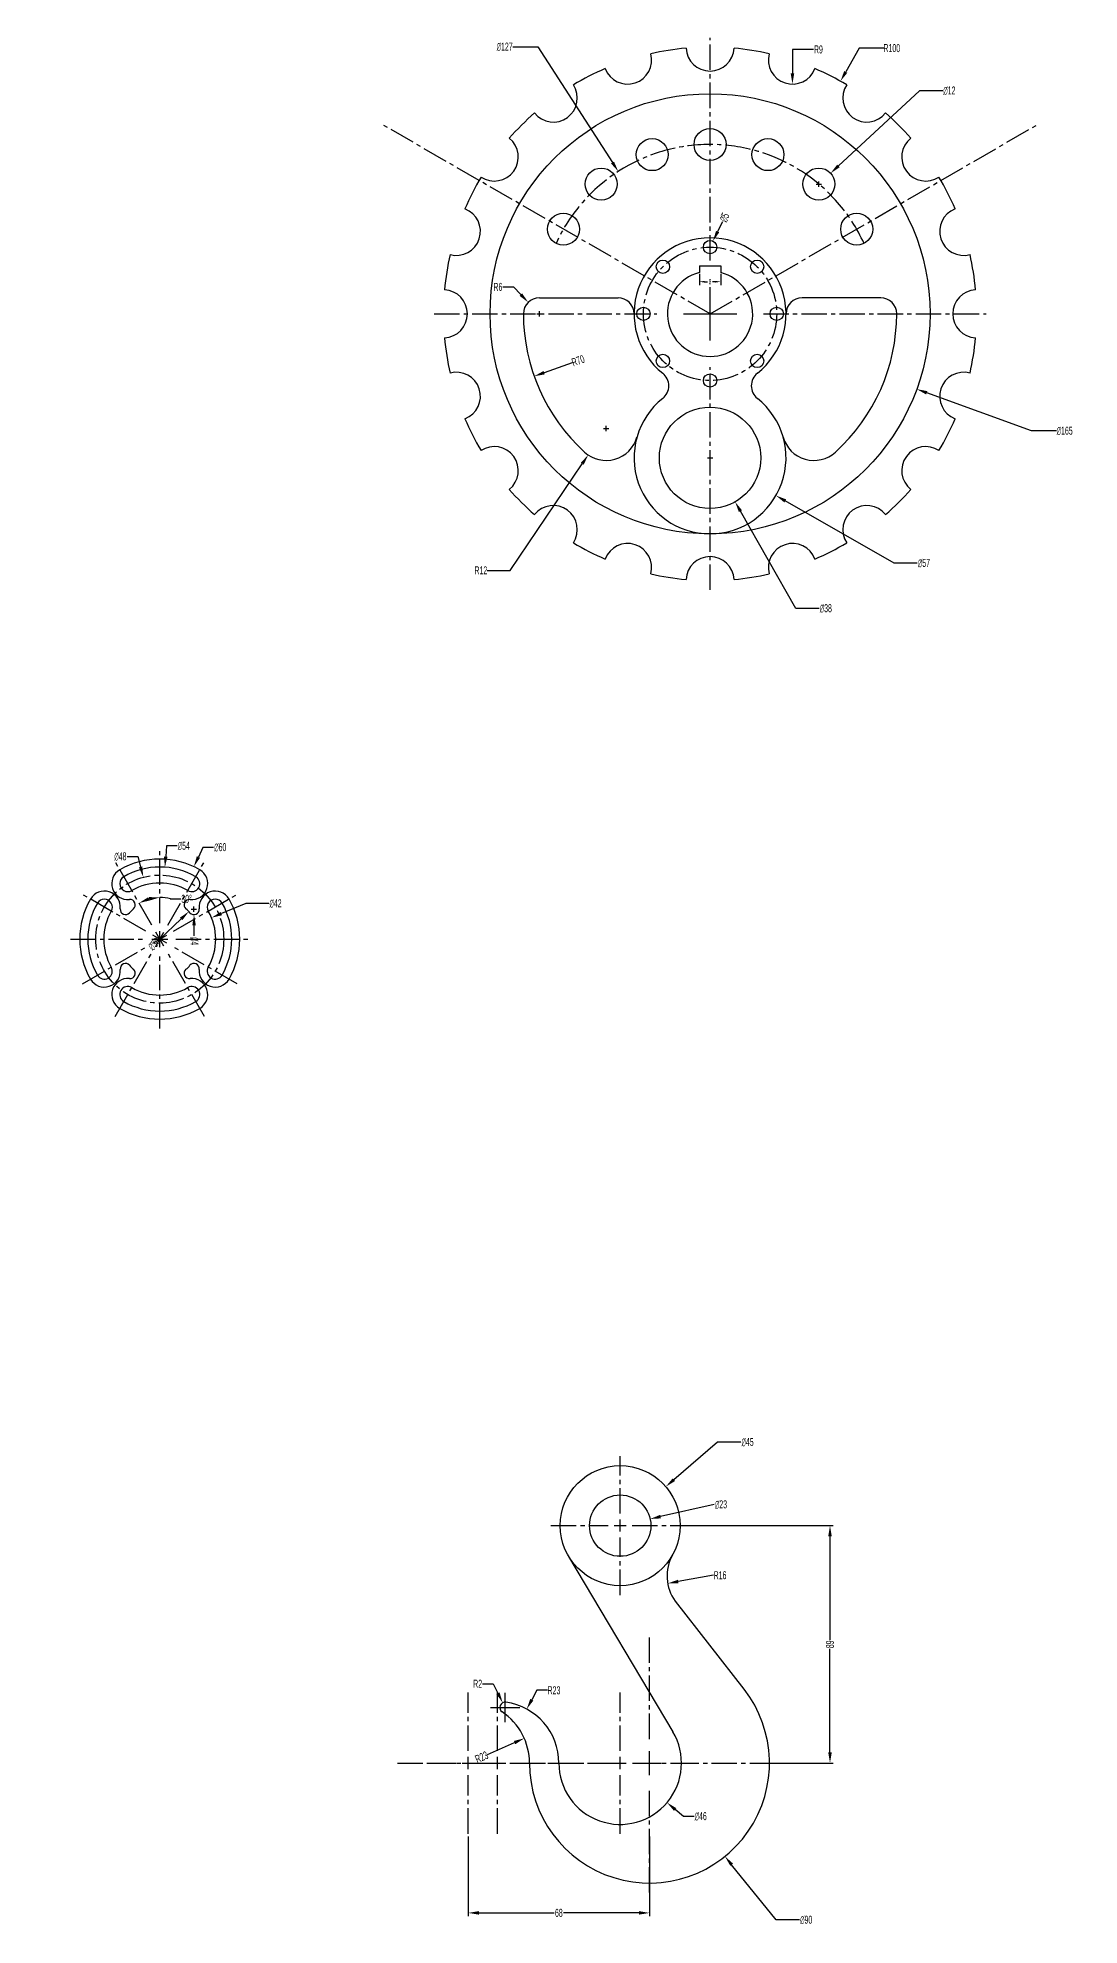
# Model space of a CAD drawing. Header units: millimetres. Extents: x 1568 to 31342, y 459 to 4403.
# Drawn here: x 7133 to 7523, y 1034 to 1742 of the extents above; entities that cross this region are included whole.
import ezdxf

# ---------------------------------------------------------------- set-up
doc = ezdxf.new("R2010")
doc.units = ezdxf.units.MM
doc.header["$LTSCALE"] = 0.5
doc.linetypes.add('CENTER2', pattern=[28.575, 19.05, -3.175, 3.175, -3.175])
doc.layers.add('centre line', color=3, linetype='CENTER2')
doc.layers.add('drawing', color=7, linetype='Continuous')
doc.styles.get("Standard").update_dxf_attribs({"font": 'arial.ttf', "width": 0.5})
doc.dimstyles.new('darshu', dxfattribs={"dimscale": 0, "dimtxt": 2, "dimasz": 2, "dimexe": 1.25, "dimexo": 3, "dimtad": 0, "dimtoh": 1, "dimdec": 1, "dimdsep": 46, "dimtxsty": 'Standard', "dimcen": 6, "dimclrd": 6, "dimclre": 6, "dimclrt": 6, "dimadec": 0, "dimazin": 0, "dimtfac": 1, "dimtdec": 1, "dimtofl": 0, "dimtmove": 0, "dimatfit": 3, "dimfxl": 1, "dimtfillclr": 256, "dimlwd": 25, "dimlwe": 25, "dimarcsym": 0})
doc.dimstyles.new('DARSHU2', dxfattribs={"dimtxt": 3, "dimasz": 4, "dimexe": 1.25, "dimexo": 1, "dimtad": 0, "dimtoh": 1, "dimdec": 1, "dimdsep": 46, "dimtxsty": 'Standard', "dimcen": 1, "dimclrd": 6, "dimclre": 6, "dimclrt": 6, "dimadec": 0, "dimazin": 0, "dimtfac": 1, "dimtdec": 1, "dimtofl": 0, "dimtmove": 0, "dimatfit": 3, "dimfxl": 1, "dimtfillclr": 256, "dimlwd": 25, "dimlwe": 25, "dimarcsym": 0})

# ---------------------------------------------------------------- blocks, each defined once
blk = doc.blocks.new('*U216')
at = {"layer": 'centre line', "color": 0, "linetype": 'CENTER2', "transparency": 16777216}
for p, q in [((0, 6), (0, 33.5)), ((-33.5, 0), (-6, 0)), ((6, 0), (33.5, 0)), ((0, -33.5), (0, -6))]:
    blk.add_line(p, q, dxfattribs=at)
at = {"layer": 'centre line', "color": 0, "linetype": 'Continuous', "transparency": 16777216}
for p, q in [((-3, 0), (3, 0)), ((0, -3), (0, 3))]:
    blk.add_line(p, q, dxfattribs=at)
blk = doc.blocks.new('*U217')
at = {"layer": 'centre line', "color": 0, "linetype": 'CENTER2', "transparency": 16777216}
for p, q in [((0, 6), (0, 33.5)), ((-33.5, 0), (-6, 0)), ((6, 0), (33.5, 0)), ((0, -33.5), (0, -6))]:
    blk.add_line(p, q, dxfattribs=at)
at = {"layer": 'centre line', "color": 0, "linetype": 'Continuous', "transparency": 16777216}
for p, q in [((-3, 0), (3, 0)), ((0, -3), (0, 3))]:
    blk.add_line(p, q, dxfattribs=at)
blk = doc.blocks.new('*U218')
at = {"layer": 'centre line', "color": 0, "linetype": 'CENTER2', "transparency": 16777216}
for p, q in [((0, 6), (0, 33.5)), ((-33.5, 0), (-6, 0)), ((6, 0), (33.5, 0)), ((0, -33.5), (0, -6))]:
    blk.add_line(p, q, dxfattribs=at)
at = {"layer": 'centre line', "color": 0, "linetype": 'Continuous', "transparency": 16777216}
for p, q in [((-3, 0), (3, 0)), ((0, -3), (0, 3))]:
    blk.add_line(p, q, dxfattribs=at)
blk = doc.blocks.new('*D219')
at = {"layer": 'centre line', "color": 6, "linetype": 'Continuous', "lineweight": 25, "transparency": 16777216}
for p, q in [((7194.49, 1438.49), (7192.78, 1434.87)), ((7198.49, 1438.49), (7194.49, 1438.49))]:
    blk.add_line(p, q, dxfattribs=at)
at = {"layer": 'centre line', "color": 6, "lineweight": 25, "transparency": 16777216}
for p, q in [((7177.29, 1404.11), (7179.29, 1404.11)), ((7178.29, 1403.11), (7178.29, 1405.11))]:
    blk.add_line(p, q, dxfattribs=at)
at = {"layer": 'centre line', "color": 6, "transparency": 16777216}
blk.add_solid([(7192.18, 1435.15), (7193.39, 1434.58), (7191.08, 1431.25)], dxfattribs=at)
at = {"layer": 'Defpoints', "color": 0, "transparency": 16777216}
for p in [(7191.08, 1431.25), (7165.49, 1376.98)]:
    blk.add_point(p, dxfattribs=at)
at = {"layer": 'centre line', "color": 6, "transparency": 16777216, "insert": (7201, 1438.49), "char_height": 3, "attachment_point": 5}
blk.add_mtext('∅60', dxfattribs=at)
blk = doc.blocks.new('*D220')
at = {"layer": 'centre line', "color": 6, "linetype": 'Continuous', "lineweight": 25, "transparency": 16777216}
for p, q in [((7180.8, 1439.02), (7180.51, 1435.03)), ((7184.8, 1439.02), (7180.8, 1439.02))]:
    blk.add_line(p, q, dxfattribs=at)
at = {"layer": 'centre line', "color": 6, "lineweight": 25, "transparency": 16777216}
for p, q in [((7177.29, 1404.11), (7179.29, 1404.11)), ((7178.29, 1403.11), (7178.29, 1405.11))]:
    blk.add_line(p, q, dxfattribs=at)
at = {"layer": 'centre line', "color": 6, "transparency": 16777216}
blk.add_solid([(7179.85, 1435.08), (7181.18, 1434.99), (7180.22, 1431.04)], dxfattribs=at)
at = {"layer": 'Defpoints', "color": 0, "transparency": 16777216}
for p in [(7180.22, 1431.04), (7176.35, 1377.18)]:
    blk.add_point(p, dxfattribs=at)
at = {"layer": 'centre line', "color": 6, "transparency": 16777216, "insert": (7187.31, 1439.02), "char_height": 3, "attachment_point": 5}
blk.add_mtext('∅54', dxfattribs=at)
blk = doc.blocks.new('*D221')
at = {"layer": 'centre line', "color": 6, "linetype": 'Continuous', "lineweight": 25, "transparency": 16777216}
for p, q in [((7166.06, 1435.04), (7170.06, 1435.04)), ((7170.06, 1435.04), (7171.09, 1431.17))]:
    blk.add_line(p, q, dxfattribs=at)
at = {"layer": 'centre line', "color": 6, "lineweight": 25, "transparency": 16777216}
for p, q in [((7177.29, 1404.11), (7179.29, 1404.11)), ((7178.29, 1403.11), (7178.29, 1405.11))]:
    blk.add_line(p, q, dxfattribs=at)
at = {"layer": 'centre line', "color": 6, "transparency": 16777216}
blk.add_solid([(7171.73, 1431.34), (7170.44, 1431), (7172.12, 1427.31)], dxfattribs=at)
at = {"layer": 'Defpoints', "color": 0, "transparency": 16777216}
for p in [(7172.12, 1427.31), (7184.45, 1380.92)]:
    blk.add_point(p, dxfattribs=at)
at = {"layer": 'centre line', "color": 6, "transparency": 16777216, "insert": (7163.54, 1435.04), "char_height": 3, "attachment_point": 5}
blk.add_mtext('∅48', dxfattribs=at)
blk = doc.blocks.new('*D222')
at = {"layer": 'centre line', "color": 6, "linetype": 'Continuous', "lineweight": 25, "transparency": 16777216}
for p, q in [((7210.52, 1417.43), (7201.39, 1413.66)), ((7219.21, 1417.43), (7210.52, 1417.43))]:
    blk.add_line(p, q, dxfattribs=at)
at = {"layer": 'centre line', "color": 6, "lineweight": 25, "transparency": 16777216}
for p, q in [((7177.29, 1404.11), (7179.29, 1404.11)), ((7178.29, 1403.11), (7178.29, 1405.11))]:
    blk.add_line(p, q, dxfattribs=at)
at = {"layer": 'centre line', "color": 6, "transparency": 16777216}
blk.add_solid([(7201.14, 1414.28), (7201.65, 1413.04), (7197.69, 1412.13)], dxfattribs=at)
at = {"layer": 'Defpoints', "color": 0, "transparency": 16777216}
for p in [(7197.69, 1412.13), (7158.88, 1396.09)]:
    blk.add_point(p, dxfattribs=at)
at = {"layer": 'centre line', "color": 6, "transparency": 16777216, "insert": (7221.72, 1417.43), "char_height": 3, "attachment_point": 5}
blk.add_mtext('∅42', dxfattribs=at)
blk = doc.blocks.new('*D223')
at = {"layer": 'centre line', "color": 6, "linetype": 'Continuous', "lineweight": 25, "transparency": 16777216}
blk.add_line((7178.14, 1403.97), (7186.28, 1411.67), dxfattribs=at)
at = {"layer": 'centre line', "color": 6, "transparency": 16777216}
blk.add_solid([(7185.82, 1412.15), (7186.74, 1411.19), (7189.19, 1414.42)], dxfattribs=at)
at = {"layer": 'Defpoints', "color": 0, "transparency": 16777216}
for p in [(7189.19, 1414.42), (7167.39, 1393.81)]:
    blk.add_point(p, dxfattribs=at)
at = {"layer": 'centre line', "color": 6, "transparency": 16777216, "insert": (7176.31, 1402.25), "char_height": 3, "attachment_point": 5, "rotation": 43.39202}
blk.add_mtext('∅30', dxfattribs=at)
blk = doc.blocks.new('*D224')
at = {"layer": 'centre line', "color": 6, "lineweight": 25, "transparency": 16777216}
for p, q in [((7190.11, 1415.27), (7192.11, 1415.27)), ((7191.11, 1414.27), (7191.11, 1416.27))]:
    blk.add_line(p, q, dxfattribs=at)
at = {"layer": 'centre line', "color": 6, "linetype": 'Continuous', "lineweight": 25, "transparency": 16777216}
blk.add_line((7191.2, 1405.27), (7191.16, 1409.27), dxfattribs=at)
at = {"layer": 'centre line', "color": 6, "transparency": 16777216}
blk.add_solid([(7191.83, 1409.27), (7190.5, 1409.26), (7191.13, 1413.27)], dxfattribs=at)
at = {"layer": 'Defpoints', "color": 0, "transparency": 16777216}
for p in [(7191.1, 1417.27), (7191.13, 1413.27)]:
    blk.add_point(p, dxfattribs=at)
at = {"layer": 'centre line', "color": 6, "transparency": 16777216, "insert": (7191.21, 1403.34), "char_height": 3, "attachment_point": 5, "rotation": 270.46585}
blk.add_mtext('∅4', dxfattribs=at)
blk = doc.blocks.new('*D225')
at = {"layer": 'centre line', "color": 6, "linetype": 'Continuous', "lineweight": 25, "transparency": 16777216}
blk.add_line((7182.25, 1419.2), (7186.25, 1419.2), dxfattribs=at)
for start, end in [(104.73, 105.27), (75.27, 90)]:
    blk.add_arc((7178.29, 1404.11), 15.6, start, end, dxfattribs=at)
at = {"layer": 'centre line', "color": 6, "transparency": 16777216}
for points in [[(7174.43, 1418.55), (7173.92, 1419.78), (7170.48, 1417.63)], [(7174.23, 1419.86), (7174.4, 1418.54), (7178.29, 1419.72)]]:
    blk.add_solid(points, dxfattribs=at)
at = {"layer": 'Defpoints', "color": 0, "transparency": 16777216}
for p in [(7178.29, 1437.61), (7161.54, 1433.13), (7172.95, 1418.77), (7175.29, 1409.31), (7178.29, 1410.11)]:
    blk.add_point(p, dxfattribs=at)
at = {"layer": 'centre line', "color": 6, "transparency": 16777216, "insert": (7188.35, 1419.2), "char_height": 3, "attachment_point": 5}
blk.add_mtext('30°', dxfattribs=at)
blk = doc.blocks.new('*U304')
at = {"layer": 'centre line', "color": 0, "linetype": 'CENTER2', "transparency": 16777216}
for p, q in [((0, 20), (0, 103.5)), ((-103.5, 0), (-20, 0)), ((20, 0), (103.5, 0)), ((0, -103.5), (0, -20))]:
    blk.add_line(p, q, dxfattribs=at)
at = {"layer": 'centre line', "color": 0, "linetype": 'Continuous', "transparency": 16777216}
for p, q in [((0, -10), (0, 10)), ((-10, 0), (10, 0))]:
    blk.add_line(p, q, dxfattribs=at)
blk = doc.blocks.new('*D305')
at = {"layer": 'centre line', "color": 6, "linetype": 'Continuous', "lineweight": 25, "transparency": 16777216}
for p, q in [((7423.48, 1737.63), (7415.57, 1737.63)), ((7415.57, 1737.63), (7415.57, 1728.63))]:
    blk.add_line(p, q, dxfattribs=at)
at = {"layer": 'centre line', "color": 6, "transparency": 16777216}
blk.add_solid([(7414.9, 1728.63), (7416.23, 1728.63), (7415.57, 1724.63)], dxfattribs=at)
at = {"layer": 'Defpoints', "color": 0, "transparency": 16777216}
for p in [(7415.57, 1733.63), (7415.57, 1724.63)]:
    blk.add_point(p, dxfattribs=at)
at = {"layer": 'centre line', "color": 6, "transparency": 16777216, "insert": (7425.31, 1737.63), "char_height": 3, "attachment_point": 5}
blk.add_mtext('R9', dxfattribs=at)
blk = doc.blocks.new('*D306')
at = {"layer": 'centre line', "color": 6, "linetype": 'Continuous', "lineweight": 25, "transparency": 16777216}
for p, q in [((7440.56, 1738.12), (7435.56, 1729.21)), ((7449.83, 1738.12), (7440.56, 1738.12))]:
    blk.add_line(p, q, dxfattribs=at)
at = {"layer": 'centre line', "color": 6, "lineweight": 25, "transparency": 16777216}
for p, q in [((7383.66, 1638.52), (7385.66, 1638.52)), ((7384.66, 1637.52), (7384.66, 1639.52))]:
    blk.add_line(p, q, dxfattribs=at)
at = {"layer": 'centre line', "color": 6, "transparency": 16777216}
blk.add_solid([(7434.98, 1729.54), (7436.14, 1728.89), (7433.6, 1725.73)], dxfattribs=at)
at = {"layer": 'Defpoints', "color": 0, "transparency": 16777216}
for p in [(7433.6, 1725.73), (7384.66, 1638.52)]:
    blk.add_point(p, dxfattribs=at)
at = {"layer": 'centre line', "color": 6, "transparency": 16777216, "insert": (7452.83, 1738.12), "char_height": 3, "attachment_point": 5}
blk.add_mtext('R100', dxfattribs=at)
blk = doc.blocks.new('*D307')
at = {"layer": 'centre line', "color": 6, "lineweight": 25, "transparency": 16777216}
for p, q in [((7383.66, 1638.52), (7385.66, 1638.52)), ((7384.66, 1637.52), (7384.66, 1639.52))]:
    blk.add_line(p, q, dxfattribs=at)
at = {"layer": 'centre line', "color": 6, "linetype": 'Continuous', "lineweight": 25, "transparency": 16777216}
for p, q in [((7505.19, 1594.62), (7465.94, 1608.92)), ((7514.58, 1594.62), (7505.19, 1594.62))]:
    blk.add_line(p, q, dxfattribs=at)
at = {"layer": 'centre line', "color": 6, "transparency": 16777216}
blk.add_solid([(7466.17, 1609.54), (7465.71, 1608.29), (7462.18, 1610.29)], dxfattribs=at)
at = {"layer": 'Defpoints', "color": 0, "transparency": 16777216}
for p in [(7307.15, 1666.75), (7462.18, 1610.29)]:
    blk.add_point(p, dxfattribs=at)
at = {"layer": 'centre line', "color": 6, "transparency": 16777216, "insert": (7517.68, 1594.62), "char_height": 3, "attachment_point": 5}
blk.add_mtext('∅165', dxfattribs=at)
blk = doc.blocks.new('*D308')
at = {"layer": 'centre line', "color": 6, "lineweight": 25, "transparency": 16777216}
for p, q in [((7384.66, 1583.52), (7384.66, 1585.52)), ((7383.66, 1584.52), (7385.66, 1584.52))]:
    blk.add_line(p, q, dxfattribs=at)
at = {"layer": 'centre line', "color": 6, "linetype": 'Continuous', "lineweight": 25, "transparency": 16777216}
for p, q in [((7453.69, 1545.04), (7412.88, 1568.38)), ((7462.4, 1545.04), (7453.69, 1545.04))]:
    blk.add_line(p, q, dxfattribs=at)
at = {"layer": 'centre line', "color": 6, "transparency": 16777216}
blk.add_solid([(7413.21, 1568.96), (7412.54, 1567.81), (7409.4, 1570.37)], dxfattribs=at)
at = {"layer": 'Defpoints', "color": 0, "transparency": 16777216}
for p in [(7359.92, 1598.67), (7409.4, 1570.37)]:
    blk.add_point(p, dxfattribs=at)
at = {"layer": 'centre line', "color": 6, "transparency": 16777216, "insert": (7464.91, 1545.04), "char_height": 3, "attachment_point": 5}
blk.add_mtext('∅57', dxfattribs=at)
blk = doc.blocks.new('*D309')
at = {"layer": 'centre line', "color": 6, "lineweight": 25, "transparency": 16777216}
for p, q in [((7384.66, 1583.52), (7384.66, 1585.52)), ((7383.66, 1584.52), (7385.66, 1584.52))]:
    blk.add_line(p, q, dxfattribs=at)
at = {"layer": 'centre line', "color": 6, "linetype": 'Continuous', "lineweight": 25, "transparency": 16777216}
for p, q in [((7416.88, 1528.06), (7396.06, 1564.54)), ((7425.58, 1528.06), (7416.88, 1528.06))]:
    blk.add_line(p, q, dxfattribs=at)
at = {"layer": 'centre line', "color": 6, "transparency": 16777216}
blk.add_solid([(7396.64, 1564.87), (7395.48, 1564.21), (7394.08, 1568.02)], dxfattribs=at)
at = {"layer": 'Defpoints', "color": 0, "transparency": 16777216}
for p in [(7375.25, 1601.02), (7394.08, 1568.02)]:
    blk.add_point(p, dxfattribs=at)
at = {"layer": 'centre line', "color": 6, "transparency": 16777216, "insert": (7428.1, 1528.06), "char_height": 3, "attachment_point": 5}
blk.add_mtext('∅38', dxfattribs=at)
blk = doc.blocks.new('*D310')
at = {"layer": 'centre line', "color": 6, "linetype": 'Continuous', "lineweight": 25, "transparency": 16777216}
blk.add_line((7389.28, 1672.95), (7387.52, 1669.36), dxfattribs=at)
at = {"layer": 'centre line', "color": 6, "lineweight": 25, "transparency": 16777216}
for p, q in [((7383.66, 1663.52), (7385.66, 1663.52)), ((7384.66, 1662.52), (7384.66, 1664.52))]:
    blk.add_line(p, q, dxfattribs=at)
at = {"layer": 'centre line', "color": 6, "transparency": 16777216}
blk.add_solid([(7386.92, 1669.65), (7388.12, 1669.07), (7385.76, 1665.77)], dxfattribs=at)
at = {"layer": 'Defpoints', "color": 0, "transparency": 16777216}
for p in [(7385.76, 1665.77), (7383.57, 1661.28)]:
    blk.add_point(p, dxfattribs=at)
at = {"layer": 'centre line', "color": 6, "transparency": 16777216, "insert": (7390.13, 1674.69), "char_height": 3, "attachment_point": 5, "rotation": 63.92077}
blk.add_mtext('∅5', dxfattribs=at)
blk = doc.blocks.new('*D311')
at = {"layer": 'centre line', "color": 6, "linetype": 'Continuous', "lineweight": 25, "transparency": 16777216}
for p, q in [((7463.22, 1722.16), (7432.81, 1693.96)), ((7471.92, 1722.16), (7463.22, 1722.16))]:
    blk.add_line(p, q, dxfattribs=at)
at = {"layer": 'centre line', "color": 6, "lineweight": 25, "transparency": 16777216}
for p, q in [((7424.48, 1687.16), (7426.48, 1687.16)), ((7425.48, 1686.16), (7425.48, 1688.16))]:
    blk.add_line(p, q, dxfattribs=at)
at = {"layer": 'centre line', "color": 6, "transparency": 16777216}
blk.add_solid([(7432.36, 1694.45), (7433.27, 1693.47), (7429.88, 1691.24)], dxfattribs=at)
at = {"layer": 'Defpoints', "color": 0, "transparency": 16777216}
for p in [(7429.88, 1691.24), (7421.08, 1683.09)]:
    blk.add_point(p, dxfattribs=at)
at = {"layer": 'centre line', "color": 6, "transparency": 16777216, "insert": (7474.43, 1722.16), "char_height": 3, "attachment_point": 5}
blk.add_mtext('∅12', dxfattribs=at)
blk = doc.blocks.new('*D312')
at = {"layer": 'centre line', "color": 6, "linetype": 'Continuous', "lineweight": 25, "transparency": 16777216}
for p, q in [((7306.93, 1648.59), (7310.93, 1648.59)), ((7310.93, 1648.59), (7313.71, 1645.71))]:
    blk.add_line(p, q, dxfattribs=at)
at = {"layer": 'centre line', "color": 6, "lineweight": 25, "transparency": 16777216}
for p, q in [((7319.66, 1638.52), (7321.66, 1638.52)), ((7320.66, 1637.52), (7320.66, 1639.52))]:
    blk.add_line(p, q, dxfattribs=at)
at = {"layer": 'centre line', "color": 6, "transparency": 16777216}
blk.add_solid([(7314.19, 1646.17), (7313.23, 1645.25), (7316.49, 1642.83)], dxfattribs=at)
at = {"layer": 'Defpoints', "color": 0, "transparency": 16777216}
for p in [(7316.49, 1642.83), (7320.66, 1638.52)]:
    blk.add_point(p, dxfattribs=at)
at = {"layer": 'centre line', "color": 6, "transparency": 16777216, "insert": (7305.1, 1648.59), "char_height": 3, "attachment_point": 5}
blk.add_mtext('R6', dxfattribs=at)
blk = doc.blocks.new('*D313')
at = {"layer": 'centre line', "color": 6, "linetype": 'Continuous', "lineweight": 25, "transparency": 16777216}
blk.add_line((7332.91, 1620.16), (7322.46, 1616.46), dxfattribs=at)
at = {"layer": 'centre line', "color": 6, "transparency": 16777216}
blk.add_solid([(7322.24, 1617.09), (7322.68, 1615.83), (7318.69, 1615.12)], dxfattribs=at)
at = {"layer": 'Defpoints', "color": 0, "transparency": 16777216}
for p in [(7384.66, 1638.52), (7318.69, 1615.12)]:
    blk.add_point(p, dxfattribs=at)
at = {"layer": 'centre line', "color": 6, "transparency": 16777216, "insert": (7335.19, 1620.97), "char_height": 3, "attachment_point": 5, "rotation": 19.52919}
blk.add_mtext('R70', dxfattribs=at)
blk = doc.blocks.new('*D314')
at = {"layer": 'centre line', "color": 6, "lineweight": 25, "transparency": 16777216}
for p, q in [((7344.7, 1595.56), (7346.7, 1595.56)), ((7345.7, 1594.56), (7345.7, 1596.56))]:
    blk.add_line(p, q, dxfattribs=at)
at = {"layer": 'centre line', "color": 6, "linetype": 'Continuous', "lineweight": 25, "transparency": 16777216}
for p, q in [((7309.7, 1542.35), (7336.73, 1582.31)), ((7301.12, 1542.35), (7309.7, 1542.35))]:
    blk.add_line(p, q, dxfattribs=at)
at = {"layer": 'centre line', "color": 6, "transparency": 16777216}
blk.add_solid([(7336.18, 1582.68), (7337.28, 1581.93), (7338.97, 1585.62)], dxfattribs=at)
at = {"layer": 'Defpoints', "color": 0, "transparency": 16777216}
for p in [(7345.7, 1595.56), (7338.97, 1585.62)]:
    blk.add_point(p, dxfattribs=at)
at = {"layer": 'centre line', "color": 6, "transparency": 16777216, "insert": (7298.71, 1542.35), "char_height": 3, "attachment_point": 5}
blk.add_mtext('R12', dxfattribs=at)
blk = doc.blocks.new('*D315')
at = {"layer": 'centre line', "color": 6, "linetype": 'Continuous', "lineweight": 25, "transparency": 16777216}
for p, q in [((7380.66, 1653.52), (7380.66, 1649.31)), ((7382.66, 1650.56), (7383.71, 1650.56)), ((7386.66, 1650.56), (7385.62, 1650.56)), ((7388.66, 1653.52), (7388.66, 1649.31))]:
    blk.add_line(p, q, dxfattribs=at)
at = {"layer": 'centre line', "color": 6, "transparency": 16777216}
for points in [[(7382.66, 1650.89), (7382.66, 1650.23), (7380.66, 1650.56)], [(7386.66, 1650.89), (7386.66, 1650.23), (7388.66, 1650.56)]]:
    blk.add_solid(points, dxfattribs=at)
at = {"layer": 'Defpoints', "color": 0, "transparency": 16777216}
for p in [(7380.66, 1656.52), (7388.66, 1656.52), (7388.66, 1650.56)]:
    blk.add_point(p, dxfattribs=at)
at = {"layer": 'centre line', "color": 6, "transparency": 16777216, "insert": (7384.66, 1650.56), "char_height": 2, "attachment_point": 5}
blk.add_mtext('8', dxfattribs=at)
blk = doc.blocks.new('*D316')
at = {"layer": 'centre line', "color": 6, "linetype": 'Continuous', "lineweight": 25, "transparency": 16777216}
for p, q in [((7310.75, 1738.6), (7320.13, 1738.6)), ((7320.13, 1738.6), (7348.08, 1695.25))]:
    blk.add_line(p, q, dxfattribs=at)
at = {"layer": 'centre line', "color": 6, "lineweight": 25, "transparency": 16777216}
for p, q in [((7383.66, 1638.52), (7385.66, 1638.52)), ((7384.66, 1637.52), (7384.66, 1639.52))]:
    blk.add_line(p, q, dxfattribs=at)
at = {"layer": 'centre line', "color": 6, "transparency": 16777216}
blk.add_solid([(7348.64, 1695.61), (7347.52, 1694.89), (7350.25, 1691.89)], dxfattribs=at)
at = {"layer": 'Defpoints', "color": 0, "transparency": 16777216}
for p in [(7350.25, 1691.89), (7419.08, 1585.15)]:
    blk.add_point(p, dxfattribs=at)
at = {"layer": 'centre line', "color": 6, "transparency": 16777216, "insert": (7307.65, 1738.6), "char_height": 3, "attachment_point": 5}
blk.add_mtext('∅127', dxfattribs=at)
blk = doc.blocks.new('*U414')
at = {"layer": 'centre line', "color": 0, "linetype": 'CENTER2', "transparency": 16777216}
for p, q in [((0, 4.5), (0, 26)), ((-26, 0), (-4.5, 0)), ((4.5, 0), (26, 0)), ((0, -26), (0, -4.5))]:
    blk.add_line(p, q, dxfattribs=at)
at = {"layer": 'centre line', "color": 0, "linetype": 'Continuous', "transparency": 16777216}
for p, q in [((-2.25, 0), (2.25, 0)), ((0, -2.25), (0, 2.25))]:
    blk.add_line(p, q, dxfattribs=at)
blk = doc.blocks.new('*U415')
at = {"layer": 'centre line', "color": 0, "linetype": 'CENTER2', "transparency": 16777216}
for p, q in [((0, 9), (0, 48.5)), ((-48.5, 0), (-9, 0)), ((9, 0), (48.5, 0)), ((0, -48.5), (0, -9))]:
    blk.add_line(p, q, dxfattribs=at)
at = {"layer": 'centre line', "color": 0, "linetype": 'Continuous', "transparency": 16777216}
for p, q in [((-4.5, 0), (4.5, 0)), ((0, -4.5), (0, 4.5))]:
    blk.add_line(p, q, dxfattribs=at)
blk = doc.blocks.new('*U416')
at = {"layer": 'centre line', "color": 0, "linetype": 'CENTER2', "transparency": 16777216}
for p, q in [((0, 4.6), (0, 26.5)), ((-26.5, 0), (-4.6, 0)), ((4.6, 0), (26.5, 0)), ((0, -26.5), (0, -4.6))]:
    blk.add_line(p, q, dxfattribs=at)
at = {"layer": 'centre line', "color": 0, "linetype": 'Continuous', "transparency": 16777216}
for p, q in [((-2.3, 0), (2.3, 0)), ((0, -2.3), (0, 2.3))]:
    blk.add_line(p, q, dxfattribs=at)
blk = doc.blocks.new('*U417')
at = {"layer": 'centre line', "color": 0, "linetype": 'CENTER2', "transparency": 16777216}
for p, q in [((0, 4.6), (0, 26.5)), ((-26.5, 0), (-4.6, 0)), ((4.6, 0), (26.5, 0)), ((0, -26.5), (0, -4.6))]:
    blk.add_line(p, q, dxfattribs=at)
at = {"layer": 'centre line', "color": 0, "linetype": 'Continuous', "transparency": 16777216}
for p, q in [((-2.3, 0), (2.3, 0)), ((0, -2.3), (0, 2.3))]:
    blk.add_line(p, q, dxfattribs=at)
blk = doc.blocks.new('*U418')
at = {"layer": 'centre line', "color": 0, "linetype": 'CENTER2', "transparency": 16777216}
for p, q in [((0, 4.6), (0, 26.5)), ((-26.5, 0), (-4.6, 0)), ((4.6, 0), (26.5, 0)), ((0, -26.5), (0, -4.6))]:
    blk.add_line(p, q, dxfattribs=at)
at = {"layer": 'centre line', "color": 0, "linetype": 'Continuous', "transparency": 16777216}
for p, q in [((-2.3, 0), (2.3, 0)), ((0, -2.3), (0, 2.3))]:
    blk.add_line(p, q, dxfattribs=at)
blk = doc.blocks.new('*U419')
at = {"layer": 'centre line', "color": 0, "linetype": 'CENTER2', "transparency": 16777216}
for p, q in [((0, 4.6), (0, 26.5)), ((-26.5, 0), (-4.6, 0)), ((4.6, 0), (26.5, 0)), ((0, -26.5), (0, -4.6))]:
    blk.add_line(p, q, dxfattribs=at)
at = {"layer": 'centre line', "color": 0, "linetype": 'Continuous', "transparency": 16777216}
for p, q in [((-2.3, 0), (2.3, 0)), ((0, -2.3), (0, 2.3))]:
    blk.add_line(p, q, dxfattribs=at)
blk = doc.blocks.new('*U420')
at = {"layer": 'centre line', "color": 0, "linetype": 'CENTER2', "transparency": 16777216}
for p, q in [((-5.5, 0), (-0.4, 0)), ((0, 0.4), (0, 5.5)), ((0.4, 0), (5.5, 0)), ((0, -5.5), (0, -0.4))]:
    blk.add_line(p, q, dxfattribs=at)
at = {"layer": 'centre line', "color": 0, "linetype": 'Continuous', "transparency": 16777216}
for p, q in [((-0.2, 0), (0.2, 0)), ((0, -0.2), (0, 0.2))]:
    blk.add_line(p, q, dxfattribs=at)
blk = doc.blocks.new('*U421')
at = {"layer": 'centre line', "color": 0, "linetype": 'CENTER2', "transparency": 16777216}
for p, q in [((0, 4.6), (0, 26.5)), ((-26.5, 0), (-4.6, 0)), ((4.6, 0), (26.5, 0)), ((0, -26.5), (0, -4.6))]:
    blk.add_line(p, q, dxfattribs=at)
at = {"layer": 'centre line', "color": 0, "linetype": 'Continuous', "transparency": 16777216}
for p, q in [((-2.3, 0), (2.3, 0)), ((0, -2.3), (0, 2.3))]:
    blk.add_line(p, q, dxfattribs=at)
blk = doc.blocks.new('*D422')
at = {"layer": 'centre line', "color": 6, "linetype": 'Continuous', "lineweight": 25, "transparency": 16777216}
for p, q in [((7387.51, 1215.48), (7371.1, 1201.43)), ((7396.23, 1215.48), (7387.51, 1215.48))]:
    blk.add_line(p, q, dxfattribs=at)
at = {"layer": 'centre line', "color": 6, "lineweight": 25, "transparency": 16777216}
for p, q in [((7349.96, 1184.21), (7351.96, 1184.21)), ((7350.96, 1183.21), (7350.96, 1185.21))]:
    blk.add_line(p, q, dxfattribs=at)
at = {"layer": 'centre line', "color": 6, "transparency": 16777216}
blk.add_solid([(7370.66, 1201.94), (7371.53, 1200.93), (7368.06, 1198.83)], dxfattribs=at)
at = {"layer": 'Defpoints', "color": 0, "transparency": 16777216}
for p in [(7368.06, 1198.83), (7333.86, 1169.58)]:
    blk.add_point(p, dxfattribs=at)
at = {"layer": 'centre line', "color": 6, "transparency": 16777216, "insert": (7398.75, 1215.48), "char_height": 3, "attachment_point": 5}
blk.add_mtext('∅45', dxfattribs=at)
blk = doc.blocks.new('*D423')
at = {"layer": 'centre line', "color": 6, "linetype": 'Continuous', "lineweight": 25, "transparency": 16777216}
blk.add_line((7386.27, 1192.09), (7366.09, 1187.59), dxfattribs=at)
at = {"layer": 'centre line', "color": 6, "lineweight": 25, "transparency": 16777216}
for p, q in [((7349.96, 1184.21), (7351.96, 1184.21)), ((7350.96, 1183.21), (7350.96, 1185.21))]:
    blk.add_line(p, q, dxfattribs=at)
at = {"layer": 'centre line', "color": 6, "transparency": 16777216}
blk.add_solid([(7365.94, 1188.24), (7366.23, 1186.94), (7362.18, 1186.71)], dxfattribs=at)
at = {"layer": 'Defpoints', "color": 0, "transparency": 16777216}
for p in [(7362.18, 1186.71), (7339.74, 1181.7)]:
    blk.add_point(p, dxfattribs=at)
at = {"layer": 'centre line', "color": 6, "transparency": 16777216, "insert": (7388.78, 1192.09), "char_height": 3, "attachment_point": 5}
blk.add_mtext('∅23', dxfattribs=at)
blk = doc.blocks.new('*D424')
at = {"layer": 'centre line', "color": 6, "lineweight": 25, "transparency": 16777216}
for p, q in [((7349.96, 1095.21), (7351.96, 1095.21)), ((7350.96, 1094.21), (7350.96, 1096.21))]:
    blk.add_line(p, q, dxfattribs=at)
at = {"layer": 'centre line', "color": 6, "linetype": 'Continuous', "lineweight": 25, "transparency": 16777216}
for p, q in [((7374.65, 1075.21), (7371.59, 1077.79)), ((7378.65, 1075.21), (7374.65, 1075.21))]:
    blk.add_line(p, q, dxfattribs=at)
at = {"layer": 'centre line', "color": 6, "transparency": 16777216}
blk.add_solid([(7372.02, 1078.3), (7371.16, 1077.28), (7368.54, 1080.37)], dxfattribs=at)
at = {"layer": 'Defpoints', "color": 0, "transparency": 16777216}
for p in [(7333.38, 1110.04), (7368.54, 1080.37)]:
    blk.add_point(p, dxfattribs=at)
at = {"layer": 'centre line', "color": 6, "transparency": 16777216, "insert": (7381.17, 1075.21), "char_height": 3, "attachment_point": 5}
blk.add_mtext('∅46', dxfattribs=at)
blk = doc.blocks.new('*D425')
at = {"layer": 'centre line', "color": 6, "lineweight": 25, "transparency": 16777216}
for p, q in [((7360.96, 1095.21), (7362.96, 1095.21)), ((7361.96, 1094.21), (7361.96, 1096.21))]:
    blk.add_line(p, q, dxfattribs=at)
at = {"layer": 'centre line', "color": 6, "linetype": 'Continuous', "lineweight": 25, "transparency": 16777216}
for p, q in [((7409.52, 1036.37), (7392.76, 1057.1)), ((7418.23, 1036.37), (7409.52, 1036.37))]:
    blk.add_line(p, q, dxfattribs=at)
at = {"layer": 'centre line', "color": 6, "transparency": 16777216}
blk.add_solid([(7393.28, 1057.52), (7392.25, 1056.68), (7390.25, 1060.21)], dxfattribs=at)
at = {"layer": 'Defpoints', "color": 0, "transparency": 16777216}
for p in [(7333.67, 1130.2), (7390.25, 1060.21)]:
    blk.add_point(p, dxfattribs=at)
at = {"layer": 'centre line', "color": 6, "transparency": 16777216, "insert": (7420.74, 1036.37), "char_height": 3, "attachment_point": 5}
blk.add_mtext('∅90', dxfattribs=at)
blk = doc.blocks.new('*D426')
at = {"layer": 'centre line', "color": 6, "linetype": 'Continuous', "lineweight": 25, "transparency": 16777216}
for p, q in [((7319.72, 1122.47), (7317.82, 1118.95)), ((7323.72, 1122.47), (7319.72, 1122.47))]:
    blk.add_line(p, q, dxfattribs=at)
at = {"layer": 'centre line', "color": 6, "lineweight": 25, "transparency": 16777216}
for p, q in [((7303.96, 1095.21), (7305.96, 1095.21)), ((7304.96, 1094.21), (7304.96, 1096.21))]:
    blk.add_line(p, q, dxfattribs=at)
at = {"layer": 'centre line', "color": 6, "transparency": 16777216}
blk.add_solid([(7317.23, 1119.27), (7318.4, 1118.63), (7315.91, 1115.43)], dxfattribs=at)
at = {"layer": 'Defpoints', "color": 0, "transparency": 16777216}
for p in [(7315.91, 1115.43), (7304.96, 1095.21)]:
    blk.add_point(p, dxfattribs=at)
at = {"layer": 'centre line', "color": 6, "transparency": 16777216, "insert": (7326.14, 1122.47), "char_height": 3, "attachment_point": 5}
blk.add_mtext('R23', dxfattribs=at)
blk = doc.blocks.new('*D427')
at = {"layer": 'centre line', "color": 6, "linetype": 'Continuous', "lineweight": 25, "transparency": 16777216}
blk.add_line((7301.2, 1098.4), (7311.35, 1102.87), dxfattribs=at)
at = {"layer": 'centre line', "color": 6, "transparency": 16777216}
blk.add_solid([(7311.08, 1103.48), (7311.62, 1102.26), (7315.01, 1104.48)], dxfattribs=at)
at = {"layer": 'Defpoints', "color": 0, "transparency": 16777216}
for p in [(7315.01, 1104.48), (7293.96, 1095.21)]:
    blk.add_point(p, dxfattribs=at)
at = {"layer": 'centre line', "color": 6, "transparency": 16777216, "insert": (7298.99, 1097.42), "char_height": 3, "attachment_point": 5, "rotation": 23.78069}
blk.add_mtext('R23', dxfattribs=at)
blk = doc.blocks.new('*D428')
at = {"layer": 'centre line', "color": 6, "linetype": 'Continuous', "lineweight": 25, "transparency": 16777216}
for p, q in [((7299.33, 1124.95), (7303.33, 1124.95)), ((7303.33, 1124.95), (7305.13, 1121.37))]:
    blk.add_line(p, q, dxfattribs=at)
at = {"layer": 'centre line', "color": 6, "lineweight": 25, "transparency": 16777216}
for p, q in [((7306.82, 1116.01), (7308.82, 1116.01)), ((7307.82, 1115.01), (7307.82, 1117.01))]:
    blk.add_line(p, q, dxfattribs=at)
at = {"layer": 'centre line', "color": 6, "transparency": 16777216}
blk.add_solid([(7305.72, 1121.67), (7304.53, 1121.07), (7306.92, 1117.8)], dxfattribs=at)
at = {"layer": 'Defpoints', "color": 0, "transparency": 16777216}
for p in [(7306.92, 1117.8), (7307.82, 1116.01)]:
    blk.add_point(p, dxfattribs=at)
at = {"layer": 'centre line', "color": 6, "transparency": 16777216, "insert": (7297.5, 1124.95), "char_height": 3, "attachment_point": 5}
blk.add_mtext('R2', dxfattribs=at)
blk = doc.blocks.new('*D429')
at = {"layer": 'centre line', "color": 6, "linetype": 'Continuous', "lineweight": 25, "transparency": 16777216}
for p, q in [((7374.46, 1184.21), (7430.9, 1184.21)), ((7429.65, 1180.21), (7429.65, 1141.41)), ((7429.65, 1099.21), (7429.65, 1138.01)), ((7407.96, 1095.21), (7430.9, 1095.21))]:
    blk.add_line(p, q, dxfattribs=at)
at = {"layer": 'centre line', "color": 6, "transparency": 16777216}
for points in [[(7428.98, 1180.21), (7430.31, 1180.21), (7429.65, 1184.21)], [(7428.98, 1099.21), (7430.31, 1099.21), (7429.65, 1095.21)]]:
    blk.add_solid(points, dxfattribs=at)
at = {"layer": 'Defpoints', "color": 0, "transparency": 16777216}
for p in [(7373.46, 1184.21), (7406.96, 1095.21), (7429.65, 1095.21)]:
    blk.add_point(p, dxfattribs=at)
at = {"layer": 'centre line', "color": 6, "transparency": 16777216, "insert": (7429.65, 1139.71), "char_height": 3, "attachment_point": 5, "rotation": 90}
blk.add_mtext('89', dxfattribs=at)
blk = doc.blocks.new('*D430')
at = {"layer": 'centre line', "color": 6, "linetype": 'Continuous', "lineweight": 25, "transparency": 16777216}
for p, q in [((7293.96, 1067.71), (7293.96, 1037.78)), ((7361.96, 1067.71), (7361.96, 1037.78)), ((7297.96, 1039.03), (7326.25, 1039.03)), ((7357.96, 1039.03), (7329.66, 1039.03))]:
    blk.add_line(p, q, dxfattribs=at)
at = {"layer": 'centre line', "color": 6, "transparency": 16777216}
for points in [[(7297.96, 1039.7), (7297.96, 1038.37), (7293.96, 1039.03)], [(7357.96, 1039.7), (7357.96, 1038.37), (7361.96, 1039.03)]]:
    blk.add_solid(points, dxfattribs=at)
at = {"layer": 'Defpoints', "color": 0, "transparency": 16777216}
for p in [(7293.96, 1068.71), (7361.96, 1068.71), (7361.96, 1039.03)]:
    blk.add_point(p, dxfattribs=at)
at = {"layer": 'centre line', "color": 6, "transparency": 16777216, "insert": (7327.96, 1039.03), "char_height": 3, "attachment_point": 5}
blk.add_mtext('68', dxfattribs=at)
blk = doc.blocks.new('*D431')
at = {"layer": 'centre line', "color": 6, "linetype": 'Continuous', "lineweight": 25, "transparency": 16777216}
blk.add_line((7386.01, 1165.61), (7372.71, 1163.25), dxfattribs=at)
at = {"layer": 'centre line', "color": 6, "transparency": 16777216}
blk.add_solid([(7372.59, 1163.9), (7372.82, 1162.59), (7368.77, 1162.55)], dxfattribs=at)
at = {"layer": 'Defpoints', "color": 0, "transparency": 16777216}
for p in [(7368.77, 1162.55), (7384.52, 1165.35)]:
    blk.add_point(p, dxfattribs=at)
at = {"layer": 'centre line', "color": 6, "transparency": 16777216, "insert": (7388.42, 1165.61), "char_height": 3, "attachment_point": 5}
blk.add_mtext('R16', dxfattribs=at)

msp = doc.modelspace()

# ---------------------------------------------------------------- linework, layer by layer
at = {"layer": 'centre line'}
for q in [(7261.635, 1709.552), (7507.693, 1709.552)]:
    msp.add_line((7384.664, 1638.521), q, dxfattribs=at)
for centre, radius in [((7384.664, 1638.521), 25), ((7178.285, 1404.113), 24)]:
    msp.add_circle(centre, radius, dxfattribs=at)
msp.add_arc((7384.664, 1638.521), 63.5, 24.58421, 155.41579, dxfattribs=at)
at = {"layer": 'drawing'}
for p, q in [((7380.664, 1656.521), (7388.664, 1656.521)), ((7380.664, 1656.521), (7380.664, 1654.013)), ((7388.664, 1656.521), (7388.664, 1654.013)), ((7320.664, 1644.521), (7350.164, 1644.521)), ((7448.664, 1644.521), (7419.164, 1644.521)), ((7331.622, 1172.705), (7370.727, 1106.967)), ((7371.596, 1155.917), (7397.4, 1122.939))]:
    msp.add_line(p, q, dxfattribs=at)
for centre, radius in [((7384.664, 1638.521), 82.5), ((7384.664, 1702.021), 6), ((7362.946, 1698.191), 6), ((7406.382, 1698.191), 6), ((7343.847, 1687.165), 6), ((7425.481, 1687.165), 6), ((7329.672, 1670.271), 6), ((7329.672, 1670.271), 6), ((7439.657, 1670.271), 6), ((7439.657, 1670.271), 6), ((7384.664, 1663.521), 2.5), ((7366.986, 1656.199), 2.5), ((7402.342, 1656.199), 2.5), ((7359.664, 1638.521), 2.5), ((7409.664, 1638.521), 2.5), ((7366.986, 1620.843), 2.5), ((7402.342, 1620.843), 2.5), ((7384.664, 1613.521), 2.5), ((7384.664, 1584.521), 19), ((7350.96, 1184.208), 22.5), ((7350.96, 1184.208), 11.5)]:
    msp.add_circle(centre, radius, dxfattribs=at)
for centre, radius, start, end in [((7353.762, 1733.626), 9, 200.579181, 15.420819), ((7384.664, 1638.521), 100, 95.158362, 102.841638), ((7384.664, 1738.521), 9, 182.579181, 357.420819), ((7384.664, 1638.521), 100, 77.158362, 84.841638), ((7415.566, 1733.626), 9, 164.579181, 339.420819), ((7384.664, 1638.521), 100, 113.158362, 120.841638), ((7384.664, 1638.521), 100, 59.158362, 66.841638), ((7325.886, 1719.423), 9, 218.579181, 33.420819), ((7443.443, 1719.423), 9, 146.579181, 321.420819), ((7384.664, 1638.521), 100, 131.158362, 138.841638), ((7384.664, 1638.521), 100, 41.158362, 48.841638), ((7303.762, 1697.299), 9, 236.579181, 51.420819), ((7465.566, 1697.299), 9, 128.579181, 303.420819), ((7384.664, 1638.521), 100, 149.158362, 156.841638), ((7384.664, 1638.521), 100, 23.158362, 30.841638), ((7289.558, 1669.423), 9, 254.579181, 69.420819), ((7479.77, 1669.423), 9, 110.579181, 285.420819), ((7384.664, 1638.521), 28.5, 308.49995, 231.50005), ((7384.664, 1638.521), 100, 167.158362, 174.841638), ((7384.664, 1638.521), 100, 5.158362, 12.841638), ((7384.664, 1638.521), 16, 104.477512, 75.522488), ((7284.664, 1638.521), 9, 272.579181, 87.420819), ((7320.664, 1638.521), 6, 90, 180), ((7350.164, 1638.521), 6, 0, 90), ((7419.164, 1638.521), 6, 90, 180), ((7448.664, 1638.521), 6, 0, 90), ((7484.664, 1638.521), 9, 92.579181, 267.420819), ((7384.664, 1638.521), 70, 180, 227.79115), ((7384.664, 1638.521), 70, 312.20885, 0), ((7384.664, 1638.521), 100, 185.158362, 192.841638), ((7384.664, 1638.521), 100, 347.158362, 354.841638), ((7289.558, 1607.619), 9, 290.579181, 105.420819), ((7363.187, 1611.521), 6, 308.49995, 51.50005), ((7406.141, 1611.521), 6, 128.49995, 231.50005), ((7406.141, 1611.521), 6, 128.49995, 231.50005), ((7479.77, 1607.619), 9, 74.579181, 249.420819), ((7384.664, 1584.521), 28.5, 128.49995, 51.50005), ((7384.664, 1638.521), 100, 203.158362, 210.841638), ((7345.698, 1595.56), 12, 227.79115, 344.182353), ((7423.631, 1595.56), 12, 195.817647, 312.20885), ((7384.664, 1638.521), 100, 329.158362, 336.841638), ((7303.762, 1579.742), 9, 308.579181, 123.420819), ((7465.566, 1579.742), 9, 56.579181, 231.420819), ((7384.664, 1638.521), 100, 221.158362, 228.841638), ((7384.664, 1638.521), 100, 311.158362, 318.841638), ((7325.886, 1557.619), 9, 326.579181, 141.420819), ((7443.443, 1557.619), 9, 38.579181, 213.420819), ((7384.664, 1638.521), 100, 239.158362, 246.841638), ((7353.762, 1543.415), 9, 344.579181, 159.420819), ((7415.566, 1543.415), 9, 20.579181, 195.420819), ((7384.664, 1638.521), 100, 293.158362, 300.841638), ((7384.664, 1538.521), 9, 2.579181, 177.420819), ((7384.664, 1638.521), 100, 257.158362, 264.841638), ((7384.664, 1638.521), 100, 275.158362, 282.841638), ((7166.285, 1424.898), 6, 120, 276.072939), ((7178.285, 1404.113), 30, 60, 120), ((7178.285, 1404.113), 27, 60, 120), ((7190.285, 1424.898), 6, 263.927061, 60), ((7166.285, 1424.898), 3, 120, 300), ((7178.285, 1404.113), 21, 60, 120), ((7190.285, 1424.898), 3, 240, 60), ((7178.285, 1404.113), 30, 150, 210), ((7178.285, 1404.113), 27, 150, 210), ((7157.501, 1416.113), 6, 353.927061, 150), ((7157.501, 1416.113), 3, 330, 150), ((7165.456, 1415.267), 2, 173.927061, 318.997137), ((7167.132, 1416.943), 2, 311.002863, 96.072939), ((7178.285, 1404.113), 15, 131.002863, 138.997137), ((7189.439, 1416.943), 2, 83.927061, 228.997137), ((7178.285, 1404.113), 15, 41.002863, 48.997137), ((7191.115, 1415.267), 2, 221.002863, 6.072939), ((7199.07, 1416.113), 6, 30, 186.072939), ((7199.07, 1416.113), 3, 30, 210), ((7178.285, 1404.113), 27, 330, 30), ((7178.285, 1404.113), 30, 330, 30), ((7178.285, 1404.113), 21, 150, 210), ((7178.285, 1404.113), 21, 330, 30), ((7165.456, 1392.96), 2, 41.002863, 186.072939), ((7178.285, 1404.113), 15, 221.002863, 228.997137), ((7178.285, 1404.113), 15, 311.002863, 318.997137), ((7191.115, 1392.96), 2, 353.927061, 138.997137), ((7157.501, 1392.113), 6, 210, 6.072939), ((7157.501, 1392.113), 3, 210, 30), ((7166.285, 1383.329), 6, 83.927061, 240), ((7167.132, 1391.284), 2, 263.927061, 48.997137), ((7189.439, 1391.284), 2, 131.002863, 276.072939), ((7190.285, 1383.329), 6, 300, 96.072939), ((7199.07, 1392.113), 6, 173.927061, 330), ((7199.07, 1392.113), 3, 150, 330), ((7166.285, 1383.329), 3, 60, 240), ((7178.285, 1404.113), 27, 240, 300), ((7178.285, 1404.113), 21, 240, 300), ((7190.285, 1383.329), 3, 300, 120), ((7178.285, 1404.113), 30, 240, 300), ((7384.522, 1165.346), 16, 150.663434, 216.107309), ((7361.96, 1095.208), 45, 180, 38.042135), ((7307.823, 1116.012), 2, 82.16252, 236.320587), ((7293.96, 1095.208), 23, 0, 56.320587), ((7304.96, 1095.208), 23, 0, 82.16252), ((7350.96, 1095.208), 23, 180, 30.746191)]:
    msp.add_arc(centre, radius, start, end, dxfattribs=at)

# ---------------------------------------------------------------- block references
at = {"layer": 'centre line', "linetype": 'CENTER2'}
for name, p in [('*U304', (7384.664, 1638.521)), ('*U218', (7178.285, 1404.113)), ('*U414', (7350.96, 1184.208)), ('*U415', (7361.96, 1095.208)), ('*U418', (7293.96, 1095.208)), ('*U417', (7304.96, 1095.208)), ('*U419', (7304.96, 1095.208)), ('*U420', (7307.823, 1116.012)), ('*U416', (7350.96, 1095.208)), ('*U421', (7350.96, 1095.208))]:
    msp.add_blockref(name, p, dxfattribs=at)
for name, rotation in [('*U216', 29.99999999999999), ('*U217', 59.99999999999999)]:
    msp.add_blockref(name, (7178.285, 1404.113), dxfattribs=dict(at, rotation=rotation))

# ---------------------------------------------------------------- dimensions: what is measured, and where the dimension line sits
at = {"layer": 'centre line'}
for p1, p2, picture, middle in [((7419.077, 1585.154), (7350.251, 1691.887), '*D316', (7307.647, 1738.598)), ((7421.081, 1683.085), (7429.881, 1691.244), '*D311', (7474.428, 1722.158)), ((7307.146, 1666.754), (7462.183, 1610.287), '*D307', (7517.683, 1594.624)), ((7375.249, 1601.024), (7394.079, 1568.018), '*D309', (7428.099, 1528.061)), ((7359.925, 1598.671), (7409.403, 1570.371), '*D308', (7464.913, 1545.039)), ((7158.877, 1396.095), (7197.694, 1412.132), '*D222', (7221.72, 1417.43)), ((7167.385, 1393.809), (7189.186, 1414.418), '*D223', (7176.312, 1402.248)), ((7333.862, 1169.582), (7368.057, 1198.834), '*D422', (7398.747, 1215.478)), ((7339.736, 1181.702), (7362.183, 1186.715), '*D423', (7386.266, 1192.093)), ((7333.67, 1130.204), (7390.249, 1060.212), '*D425', (7420.739, 1036.368))]:
    dim = msp.add_diameter_dim_2p(p1=p1, p2=p2, dimstyle='DARSHU2', dxfattribs=at)
    dim.commit()
    dim.dimension.update_dxf_attribs({"geometry": picture, "text_midpoint": middle, "dimtype": 163})
for center, mpoint, picture, middle in [((7384.664, 1638.521), (7433.605, 1725.726), '*D306', (7452.826, 1738.121)), ((7415.566, 1733.626), (7415.566, 1724.626), '*D305', (7425.315, 1737.626)), ((7384.664, 1638.521), (7318.691, 1615.121), '*D313', (7335.187, 1620.972)), ((7345.698, 1595.56), (7338.973, 1585.621), '*D314', (7298.706, 1542.35)), ((7384.522, 1165.346), (7368.769, 1162.549), '*D431', (7386.006, 1165.609)), ((7293.96, 1095.208), (7315.007, 1104.483), '*D427', (7298.985, 1097.423))]:
    dim = msp.add_radius_dim(center=center, mpoint=mpoint, dimstyle='DARSHU2', dxfattribs=at)
    dim.commit()
    dim.dimension.update_dxf_attribs({"geometry": picture, "text_midpoint": middle, "dimtype": 164})
for p1, p2, picture, middle in [((7383.565, 1661.275), (7385.763, 1665.766), '*D310', (7390.132, 1674.693)), ((7184.454, 1380.92), (7172.116, 1427.307), '*D221', (7163.543, 1435.038)), ((7165.493, 1376.978), (7191.078, 1431.249), '*D219', (7201.002, 1438.485)), ((7176.347, 1377.183), (7180.224, 1431.044), '*D220', (7187.311, 1439.023)), ((7191.099, 1417.267), (7191.131, 1413.267), '*D224', (7191.212, 1403.338)), ((7333.383, 1110.042), (7368.537, 1080.374), '*D424', (7381.165, 1075.214))]:
    dim = msp.add_diameter_dim_2p(p1=p1, p2=p2, dimstyle='DARSHU2', dxfattribs=at)
    dim.commit()
    dim.dimension.update_dxf_attribs({"geometry": picture, "text_midpoint": middle})
dim = msp.add_linear_dim(base=(7388.664, 1650.561), p1=(7380.664, 1656.521), p2=(7388.664, 1656.521), dimstyle='darshu', override={"dimscale": 1}, dxfattribs=at)
dim.commit()
dim.dimension.update_dxf_attribs({"geometry": '*D315', "text_midpoint": (7384.664, 1650.561)})
for center, mpoint, picture, middle in [((7320.664, 1638.521), (7316.494, 1642.834), '*D312', (7305.099, 1648.586)), ((7307.823, 1116.012), (7306.925, 1117.799), '*D428', (7297.505, 1124.946)), ((7304.96, 1095.208), (7315.911, 1115.433), '*D426', (7326.138, 1122.468))]:
    dim = msp.add_radius_dim(center=center, mpoint=mpoint, dimstyle='DARSHU2', dxfattribs=at)
    dim.commit()
    dim.dimension.update_dxf_attribs({"geometry": picture, "text_midpoint": middle})
dim = msp.add_angular_dim_2l(base=(7172.949, 1418.774), line1=((7178.285, 1410.113), (7178.285, 1437.613)), line2=((7175.285, 1409.31), (7161.535, 1433.125)), dimstyle='DARSHU2', dxfattribs=at)
dim.commit()
dim.dimension.update_dxf_attribs({"geometry": '*D225', "text_midpoint": (7188.348, 1419.203)})
dim = msp.add_linear_dim(base=(7429.647, 1095.208), p1=(7373.46, 1184.208), p2=(7406.96, 1095.208), angle=90, dimstyle='DARSHU2', dxfattribs=at)
dim.commit()
dim.dimension.update_dxf_attribs({"geometry": '*D429', "text_midpoint": (7429.647, 1139.708)})
dim = msp.add_linear_dim(base=(7361.96, 1039.033), p1=(7293.96, 1068.708), p2=(7361.96, 1068.708), dimstyle='DARSHU2', dxfattribs=at)
dim.commit()
dim.dimension.update_dxf_attribs({"geometry": '*D430', "text_midpoint": (7327.96, 1039.033)})

doc.saveas('drawing.dxf')
